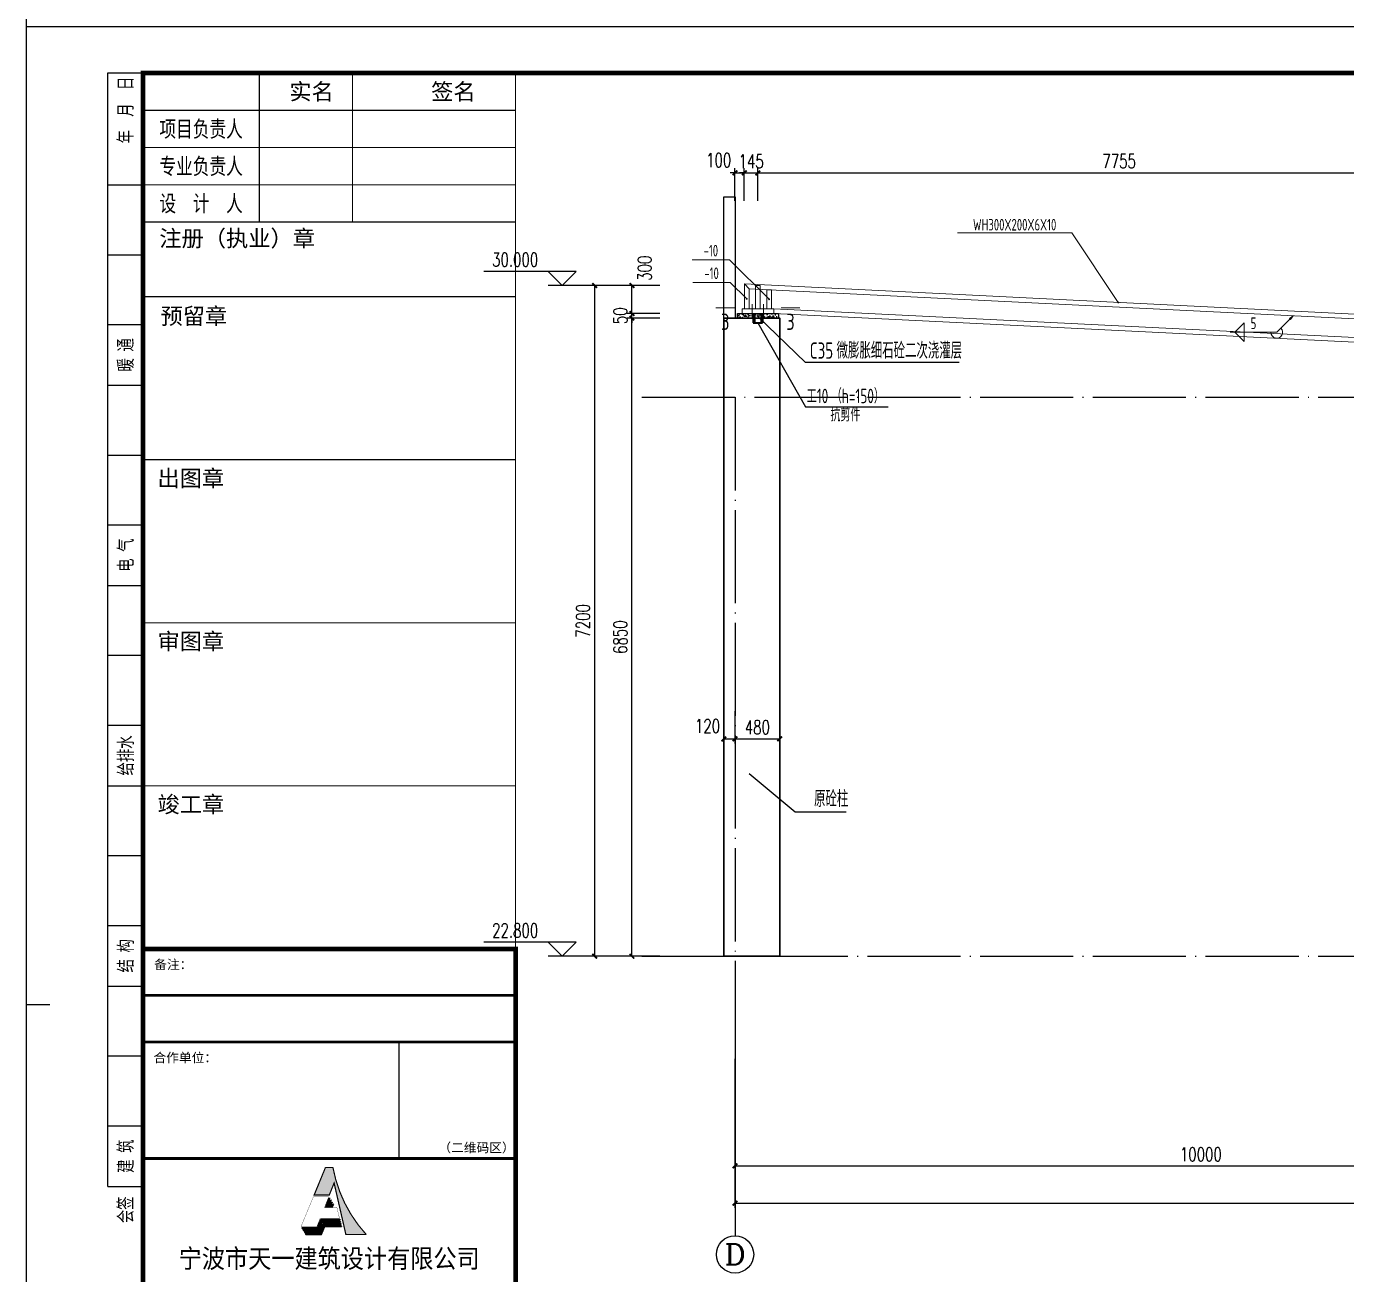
# Model space of a CAD drawing. Extents: x 712773 to 1022356, y -298958 to 209542.
# Drawn here: x 896206 to 910375, y -291354 to -277958 of the extents above; entities that cross this region are included whole.
import ezdxf
from ezdxf.enums import TextEntityAlignment as Align

# ---------------------------------------------------------------- set-up
doc = ezdxf.new("R2010")
doc.units = 0
doc.header["$LTSCALE"] = 500
doc.header["$MEASUREMENT"] = 0
doc.linetypes.add('DOTE', pattern=[2.42, 2, -0.2, 0.02, -0.2])
doc.layers.get('0').update_dxf_attribs({"linetype": 'CONTINUOUS'})
doc.layers.get('DEFPOINTS').update_dxf_attribs({"linetype": 'CONTINUOUS'})
for name, color, linetype, lineweight in [('0S-柱-线', 50, 'CONTINUOUS', 30), ('10', 7, 'CONTINUOUS', 18), ('114', 2, 'CONTINUOUS', 18), ('116', 1, 'CONTINUOUS', 35), ('14', 2, 'CONTINUOUS', 20), ('字符串标注', 9, 'CONTINUOUS', 18), ('柱子', 3, 'CONTINUOUS', 20), ('焊缝标注', 9, 'CONTINUOUS', 18), ('钢板标注', 9, 'CONTINUOUS', 18)]:
    doc.layers.add(name, color=color, linetype=linetype, lineweight=lineweight)
for name, color, linetype in [('AXIS', 3, 'CONTINUOUS'), ('AXIS_TEXT', 7, 'CONTINUOUS'), ('DIM_ELEV', 3, 'CONTINUOUS'), ('DIM_LEAD', 3, 'CONTINUOUS'), ('DOTE', 1, 'DOTE'), ('PUB_DIM', 3, 'CONTINUOUS'), ('PUB_TEXT', 7, 'CONTINUOUS'), ('T-TK', 157, 'CONTINUOUS'), ('图层1', 165, 'CONTINUOUS'), ('照明平面标注层', 111, 'CONTINUOUS'), ('钢架', 7, 'CONTINUOUS')]:
    doc.layers.add(name, color=color, linetype=linetype)
doc.styles.add('_TCH_AXIS', font='COMPLEX', dxfattribs={"bigfont": 'GBCBIG'})
doc.styles.add('_TCH_DIM', font='SIMPLEX', dxfattribs={"bigfont": 'GBCBIG'})
doc.styles.add('_TCH_DIM_T3', font='SIMPLEX', dxfattribs={"width": 0.705882, "bigfont": 'GBCBIG'})
doc.styles.add('FromPkpm', font='Pkpmeng', dxfattribs={"width": 0.7, "bigfont": 'Pkpmchn'})
doc.styles.add('TK1-TY', font='simhei.ttf')
doc.styles.add('TK2-TY', font='', dxfattribs={"width": 0.8})
doc.styles.add('TSSD_Rein', font='tssdeng.shx', dxfattribs={"width": 0.7, "bigfont": 'hztxt.shx'})
doc.styles.add('图框JND-宋体', font='')
doc.styles.get('TK2-TY').set_extended_font_data('NSimSun')
doc.styles.get('图框JND-宋体').set_extended_font_data('SimSun')
doc.dimstyles.new('_TCH_ARCH&&50', dxfattribs={"dimtxt": 148.75, "dimasz": 50, "dimexe": 50, "dimexo": 100, "dimgap": 50, "dimtad": 1, "dimdec": 0, "dimzin": 0, "dimdsep": 46, "dimtxsty": '_TCH_DIM_T3', "dimblk": 'ARCHTICK', "dimcen": 0.09, "dimclrt": 7, "dimazin": 2, "dimtfac": 1, "dimtdec": 0, "dimtix": 1, "dimtmove": 2, "dimatfit": 3, "dimfxl": 0, "dimtolj": 1, "dimtzin": 0, "dimarcsym": 0})

# ---------------------------------------------------------------- blocks, each defined once
blk = doc.blocks.new('srgheberggb')
at = {"layer": 'T-TK'}
blk.add_hatch(color=252, dxfattribs=at).paths.add_polyline_path([(66108, -66893), (66366, -68022), (66772, -68022, -0.138403), (66072, -66604), (65926, -66604), (65692, -67175), (65995, -67175)])
h = blk.add_hatch(color=252, dxfattribs=at)
h.paths.add_polyline_path([(65831, -67728), (65818, -67705), (65748, -67881), (65761, -67904)])
h.paths.add_polyline_path([(65855, -67770), (65842, -67747), (65772, -67923), (65785, -67946)])
h.paths.add_polyline_path([(65799, -67970), (65812, -67992), (65882, -67817), (65869, -67794)])
h.paths.add_polyline_path([(65906, -67858), (65893, -67836), (65823, -68011), (65836, -68034)])
h.paths.add_polyline_path([(66091, -67397), (66077, -67374), (66045, -67455), (66067, -67455)])
h.paths.add_polyline_path([(66066, -67355), (66053, -67332), (66004, -67455), (66026, -67455)])
h.paths.add_polyline_path([(66039, -67308), (66026, -67285), (65958, -67455), (65981, -67455)])
h.paths.add_polyline_path([(65917, -67455), (65940, -67455), (66015, -67267), (66002, -67244)])
for p, q in [((59500, -84100), (59500, -42100)), ((59500, -42100), (118900, -42100)), ((61250, -67000), (61250, -43100)), ((61250, -43100), (62000, -43100)), ((61250, -45500), (62000, -45500)), ((61250, -47000), (62000, -47000)), ((61250, -48500), (62000, -48500)), ((61250, -49800), (62000, -49800)), ((61250, -51300), (62000, -51300)), ((61250, -52800), (62000, -52800)), ((61250, -54100), (62000, -54100)), ((61250, -54100), (62000, -54100)), ((61250, -55600), (62000, -55600)), ((61250, -57100), (62000, -57100)), ((61250, -58400), (62000, -58400)), ((61250, -58400), (62000, -58400)), ((61250, -59900), (62000, -59900)), ((61250, -61400), (62000, -61400)), ((61250, -62700), (62000, -62700)), ((60000, -63100), (59500, -63100)), ((61250, -64200), (62000, -64200)), ((61250, -65700), (62000, -65700)), ((61250, -67000), (62000, -67000)), ((65818, -67705), (66225, -67705)), ((65831, -67728), (66231, -67728)), ((66225, -67705), (66231, -67728)), ((65410, -67881), (65423, -67904)), ((65410, -67881), (65748, -67881)), ((65423, -67904), (65761, -67904)), ((65434, -67923), (65448, -67946)), ((65434, -67923), (65772, -67923)), ((65448, -67946), (65785, -67946)), ((65461, -67970), (65475, -67992)), ((65461, -67970), (65799, -67970)), ((65475, -67992), (65812, -67992)), ((65486, -68011), (65499, -68034)), ((65486, -68011), (65823, -68011)), ((65842, -67747), (66235, -67747)), ((65855, -67770), (66241, -67770)), ((65869, -67794), (66247, -67794)), ((65882, -67817), (66252, -67817)), ((65893, -67836), (66257, -67836)), ((65906, -67858), (66262, -67858)), ((66235, -67747), (66241, -67770)), ((66247, -67794), (66252, -67817)), ((66257, -67836), (66262, -67858)), ((65499, -68034), (65836, -68034)), ((59500, -84100), (118900, -84100))]:
    blk.add_line(p, q, dxfattribs=at)
at = {"layer": 'T-TK', "color": 3}
for p, q in [((65917, -67455), (66002, -67244)), ((65940, -67455), (66015, -67267)), ((65958, -67455), (66026, -67285)), ((65981, -67455), (66039, -67308)), ((66002, -67244), (66015, -67267)), ((66004, -67455), (66053, -67332)), ((66026, -67285), (66039, -67308)), ((66026, -67455), (66066, -67355)), ((66045, -67455), (66077, -67374)), ((66053, -67332), (66066, -67355)), ((66067, -67455), (66091, -67397)), ((66077, -67374), (66091, -67397)), ((65748, -67881), (65818, -67705)), ((65761, -67904), (65831, -67728)), ((65818, -67705), (65831, -67728)), ((65748, -67881), (65761, -67904)), ((65772, -67923), (65842, -67747)), ((65772, -67923), (65785, -67946)), ((65785, -67946), (65855, -67770)), ((65799, -67970), (65869, -67794)), ((65799, -67970), (65812, -67992)), ((65812, -67992), (65882, -67817)), ((65823, -68011), (65893, -67836)), ((65823, -68011), (65836, -68034)), ((65836, -68034), (65906, -67858)), ((65842, -67747), (65855, -67770)), ((65869, -67794), (65882, -67817)), ((65893, -67836), (65906, -67858))]:
    blk.add_line(p, q, dxfattribs=at)
at = {"layer": 'T-TK'}
for points, const_width in [([(62000, -83100), (117900, -83100), (117900, -43100), (62000, -43100)], 100), ([(70000, -83100), (62000, -83100), (62000, -61901), (70000, -61901)], 100), ([(62000, -83100), (70000, -83100), (70000, -62900), (62000, -62900)], 60), ([(70000, -66400), (62000, -66400), (62000, -63900), (70000, -63900)], 60), ([(65397, -67859), (65660, -67222), (65989, -67222), (65896, -67455), (66165, -67455), (66220, -67683), (65805, -67683), (65735, -67859)], 5.66)]:
    blk.add_lwpolyline(points, close=True, dxfattribs=dict(at, const_width=const_width))
blk.add_lwpolyline([(67500, -63900), (70000, -63900), (70000, -66400), (67500, -66400)], close=True, dxfattribs=at)
at = {"layer": 'T-TK', "const_width": 22.5}
blk.add_lwpolyline([(65919, -66592), (66081, -66592, 0.141579), (66798, -68034), (66356, -68034), (66104, -66932), (66003, -67186), (65674, -67186), (65919, -66592)], format="xyb", dxfattribs=at)
at = {"layer": 'T-TK', "const_width": 5.66}
for points in [[(66081, -66592, 0.141579), (66798, -68034), (66356, -68034), (66104, -66932), (66003, -67186), (65674, -67186), (65919, -66592)], [(66072, -66604, 0.138403), (66772, -68022), (66366, -68022), (66108, -66893), (65995, -67175), (65692, -67175), (65926, -66604)]]:
    blk.add_lwpolyline(points, format="xyb", close=True, dxfattribs=at)
at = {"layer": '图层1', "linetype": 'Continuous'}
for p in [(68500, -43100), (62000, -63800)]:
    blk.add_line(p, (62000, -43100), dxfattribs=at)
at = {"layer": '图层1', "linetype": 'Continuous', "const_width": 25}
for points in [[(64500, -43100), (64500, -46300)], [(66500, -43100), (66500, -46300)], [(70000, -43100), (70000, -61901)], [(70000, -43900), (62000, -43900)], [(70000, -44700), (62000, -44700)], [(70000, -45500), (62000, -45500)], [(70000, -46300), (62000, -46300)], [(70000, -47901), (62000, -47901)], [(70000, -51401), (62000, -51401)], [(70000, -54901), (62000, -54901)], [(70000, -58401), (62000, -58401)], [(68500, -61901), (62000, -61901)]]:
    blk.add_lwpolyline(points, dxfattribs=at)
at = {"layer": 'T-TK', "style": 'TK2-TY', "width": 0.7}
blk.add_text('年  月  日', height=300, rotation=90, dxfattribs=at).set_placement((61773, -44612))
for s, p in [('暖 通', (61626, -49150)), ('电 气', (61627, -53450)), ('给排水', (61629, -57750)), ('结 构', (61629, -62050)), ('建 筑', (61628, -66350)), ('会签', (61625, -67502))]:
    blk.add_text(s, height=300, rotation=90, dxfattribs=at).set_placement(p, align=Align.MIDDLE_CENTER)
at = {"layer": 'T-TK', "style": 'TK1-TY'}
for s, p in [('备注：', (62244, -62336)), ('合作单位：', (62228, -64336)), ('合作单位：', (62228, -64336)), ('（二维码区）', (68344, -66267))]:
    blk.add_text(s, height=200, dxfattribs=at).set_placement(p)
at = {"layer": 'T-TK', "style": 'TK1-TY', "width": 0.9}
blk.add_text('宁波市天一建筑设计有限公司', height=405, dxfattribs=at).set_placement((66000, -68547), align=Align.MIDDLE_CENTER)
at = {"layer": '图层1', "style": '图框JND-宋体'}
for s, p in [('实名', (65621, -43500)), ('签名', (68665, -43500))]:
    blk.add_text(s, height=350, dxfattribs=at).set_placement(p, align=Align.MIDDLE_CENTER)
at = {"layer": '图层1', "style": '图框JND-宋体', "width": 0.75}
for s, p in [('项目负责人', (63250, -44300)), ('专业负责人', (63250, -45100)), ('设  计  人', (63250, -45900))]:
    blk.add_text(s, height=350, dxfattribs=at).set_placement(p, align=Align.MIDDLE_CENTER)
at = {"layer": '图层1', "style": '图框JND-宋体'}
for s, p in [('注册（执业）章', (62353, -46474)), ('预留章', (62379, -48144)), ('出图章', (62314, -51625)), ('审图章', (62314, -55125)), ('竣工章', (62314, -58625))]:
    blk.add_text(s, height=350, dxfattribs=at).set_placement(p, align=Align.TOP_LEFT)
blk = doc.blocks.new('_ArchTick')
at = {"color": 0, "linetype": 'ByBlock', "const_width": 0.4}
blk.add_lwpolyline([(-0.5, -0.5), (0.5, 0.5)], dxfattribs=at)
blk = doc.blocks.new('*D672')
at = {"layer": 'AXIS', "color": 0, "lineweight": -2, "transparency": 16777216}
for p, q in [((903811, -289038), (903811, -290638)), ((920811, -289038), (920811, -290638)), ((903811, -290588), (920811, -290588))]:
    blk.add_line(p, q, dxfattribs=at)
at = {"layer": 'DEFPOINTS', "color": 0, "transparency": 16777216}
for p in [(903811, -288938), (920811, -288938), (920811, -290588)]:
    blk.add_point(p, dxfattribs=at)
at = {"layer": 'AXIS', "color": 0, "lineweight": -2, "transparency": 16777216, "xscale": 50, "yscale": 50, "zscale": 50, "rotation": 180}
blk.add_blockref('_ArchTick', (903811, -290588), dxfattribs=at)
at = {"layer": 'AXIS', "color": 0, "lineweight": -2, "transparency": 16777216, "xscale": 50, "yscale": 50, "zscale": 50}
blk.add_blockref('_ArchTick', (920811, -290588), dxfattribs=at)
at = {"layer": 'AXIS', "color": 7, "transparency": 16777216, "insert": (912311, -290464), "char_height": 148.8, "attachment_point": 5, "style": '_TCH_DIM_T3'}
blk.add_mtext('\\A1;17000', dxfattribs=at)
blk = doc.blocks.new('*D673')
at = {"layer": 'AXIS', "color": 0, "lineweight": -2, "transparency": 16777216}
for p, q in [((903811, -289038), (903811, -290238)), ((913811, -289038), (913811, -290238)), ((903811, -290188), (913811, -290188))]:
    blk.add_line(p, q, dxfattribs=at)
at = {"layer": 'DEFPOINTS', "color": 0, "transparency": 16777216}
for p in [(903811, -288938), (913811, -288938), (913811, -290188)]:
    blk.add_point(p, dxfattribs=at)
at = {"layer": 'AXIS', "color": 0, "lineweight": -2, "transparency": 16777216, "xscale": 50, "yscale": 50, "zscale": 50, "rotation": 180}
blk.add_blockref('_ArchTick', (903811, -290188), dxfattribs=at)
at = {"layer": 'AXIS', "color": 0, "lineweight": -2, "transparency": 16777216, "xscale": 50, "yscale": 50, "zscale": 50}
blk.add_blockref('_ArchTick', (913811, -290188), dxfattribs=at)
at = {"layer": 'AXIS', "color": 7, "transparency": 16777216, "insert": (908811, -290064), "char_height": 148.8, "attachment_point": 5, "style": '_TCH_DIM_T3'}
blk.add_mtext('\\A1;10000', dxfattribs=at)
blk = doc.blocks.new('*D684')
at = {"layer": 'DEFPOINTS', "color": 0, "transparency": 16777216}
for p in [(902705, -281088), (903105, -281088), (903105, -287938)]:
    blk.add_point(p, dxfattribs=at)
at = {"layer": 'PUB_DIM', "color": 0, "lineweight": -2, "transparency": 16777216}
for p, q in [((903005, -281088), (902655, -281088)), ((902705, -287938), (902705, -281088)), ((903005, -287938), (902655, -287938))]:
    blk.add_line(p, q, dxfattribs=at)
at = {"layer": 'PUB_DIM', "color": 0, "lineweight": -2, "transparency": 16777216, "xscale": 50, "yscale": 50, "zscale": 50}
for p, rotation in [((902705, -281088), 90), ((902705, -287938), 270)]:
    blk.add_blockref('_ArchTick', p, dxfattribs=dict(at, rotation=rotation))
at = {"layer": 'PUB_DIM', "color": 7, "transparency": 16777216, "insert": (902580, -284513), "char_height": 148.8, "attachment_point": 5, "rotation": 90, "style": '_TCH_DIM_T3'}
blk.add_mtext('\\A1;6850', dxfattribs=at)
blk = doc.blocks.new('*D685')
at = {"layer": 'DEFPOINTS', "color": 0, "transparency": 16777216}
for p in [(902705, -281038), (903105, -281038), (903105, -281088)]:
    blk.add_point(p, dxfattribs=at)
at = {"layer": 'PUB_DIM', "color": 0, "lineweight": -2, "transparency": 16777216}
for p, q in [((903005, -281038), (902655, -281038)), ((903005, -281088), (902655, -281088)), ((902705, -281038), (902705, -280988)), ((902705, -281088), (902705, -281038)), ((902705, -281088), (902705, -281138))]:
    blk.add_line(p, q, dxfattribs=at)
at = {"layer": 'PUB_DIM', "color": 0, "lineweight": -2, "transparency": 16777216, "xscale": 50, "yscale": 50, "zscale": 50}
for p, rotation in [((902705, -281038), 270), ((902705, -281088), 90)]:
    blk.add_blockref('_ArchTick', p, dxfattribs=dict(at, rotation=rotation))
at = {"layer": 'PUB_DIM', "color": 7, "transparency": 16777216, "insert": (902580, -281063), "char_height": 148.8, "attachment_point": 5, "rotation": 90, "style": '_TCH_DIM_T3'}
blk.add_mtext('\\A1;50', dxfattribs=at)
blk = doc.blocks.new('*D686')
at = {"layer": 'DEFPOINTS', "color": 0, "transparency": 16777216}
for p in [(902705, -280738), (903105, -280738), (903105, -281038)]:
    blk.add_point(p, dxfattribs=at)
at = {"layer": 'PUB_DIM', "color": 0, "lineweight": -2, "transparency": 16777216}
for p, q in [((903005, -280738), (902655, -280738)), ((902705, -281038), (902705, -280738)), ((903005, -281038), (902655, -281038))]:
    blk.add_line(p, q, dxfattribs=at)
at = {"layer": 'PUB_DIM', "color": 0, "lineweight": -2, "transparency": 16777216, "xscale": 50, "yscale": 50, "zscale": 50}
for p, rotation in [((902705, -280738), 90), ((902705, -281038), 270)]:
    blk.add_blockref('_ArchTick', p, dxfattribs=dict(at, rotation=rotation))
at = {"layer": 'PUB_DIM', "color": 7, "transparency": 16777216, "insert": (902842, -280553), "char_height": 148.8, "attachment_point": 5, "rotation": 90, "style": '_TCH_DIM_T3'}
blk.add_mtext('\\A1;300', dxfattribs=at)
blk = doc.blocks.new('*D687')
at = {"layer": 'DEFPOINTS', "color": 0, "transparency": 16777216}
for p in [(902305, -280738), (903105, -280738), (903105, -287938)]:
    blk.add_point(p, dxfattribs=at)
at = {"layer": 'PUB_DIM', "color": 0, "lineweight": -2, "transparency": 16777216}
for p, q in [((903005, -280738), (902255, -280738)), ((902305, -287938), (902305, -280738)), ((903005, -287938), (902255, -287938))]:
    blk.add_line(p, q, dxfattribs=at)
at = {"layer": 'PUB_DIM', "color": 0, "lineweight": -2, "transparency": 16777216, "xscale": 50, "yscale": 50, "zscale": 50}
for p, rotation in [((902305, -280738), 90), ((902305, -287938), 270)]:
    blk.add_blockref('_ArchTick', p, dxfattribs=dict(at, rotation=rotation))
at = {"layer": 'PUB_DIM', "color": 7, "transparency": 16777216, "insert": (902180, -284338), "char_height": 148.8, "attachment_point": 5, "rotation": 90, "style": '_TCH_DIM_T3'}
blk.add_mtext('\\A1;7200', dxfattribs=at)
blk = doc.blocks.new('*D692')
at = {"layer": 'DEFPOINTS', "color": 0, "transparency": 16777216}
for p in [(911812, -279528), (904056, -279930), (911812, -279928)]:
    blk.add_point(p, dxfattribs=at)
at = {"layer": 'PUB_DIM', "color": 0, "lineweight": -2, "transparency": 16777216}
for p, q in [((904056, -279830), (904056, -279480)), ((904056, -279530), (911812, -279528)), ((911812, -279828), (911812, -279478))]:
    blk.add_line(p, q, dxfattribs=at)
at = {"layer": 'PUB_DIM', "color": 0, "lineweight": -2, "transparency": 16777216, "xscale": 50, "yscale": 50, "zscale": 50}
for p, rotation in [((904056, -279530), 180.0134182150972), ((911812, -279528), 0.01341821509718866)]:
    blk.add_blockref('_ArchTick', p, dxfattribs=dict(at, rotation=rotation))
at = {"layer": 'PUB_DIM', "color": 7, "transparency": 16777216, "insert": (907934, -279405), "char_height": 148.8, "attachment_point": 5, "rotation": 0.0134, "style": '_TCH_DIM_T3'}
blk.add_mtext('\\A1;7755', dxfattribs=at)
blk = doc.blocks.new('*D693')
at = {"layer": 'DEFPOINTS', "color": 0, "transparency": 16777216}
for p in [(904056, -279530), (903911, -279930), (904056, -279930)]:
    blk.add_point(p, dxfattribs=at)
at = {"layer": 'PUB_DIM', "color": 0, "lineweight": -2, "transparency": 16777216}
for p, q in [((903911, -279530), (903861, -279530)), ((903911, -279830), (903911, -279480)), ((903911, -279530), (904056, -279530)), ((904056, -279830), (904056, -279480)), ((904056, -279530), (904106, -279530))]:
    blk.add_line(p, q, dxfattribs=at)
at = {"layer": 'PUB_DIM', "color": 0, "lineweight": -2, "transparency": 16777216, "xscale": 50, "yscale": 50, "zscale": 50}
for p, rotation in [((903911, -279530), 0.01341821509200258), ((904056, -279530), 180.013418215092)]:
    blk.add_blockref('_ArchTick', p, dxfattribs=dict(at, rotation=rotation))
at = {"layer": 'PUB_DIM', "color": 7, "transparency": 16777216, "insert": (903984, -279406), "char_height": 148.8, "attachment_point": 5, "rotation": 0.0134, "style": '_TCH_DIM_T3'}
blk.add_mtext('\\A1;145', dxfattribs=at)
blk = doc.blocks.new('*D694')
at = {"layer": 'DEFPOINTS', "color": 0, "transparency": 16777216}
for p in [(903911, -279530), (903811, -279930), (903911, -279930)]:
    blk.add_point(p, dxfattribs=at)
at = {"layer": 'PUB_DIM', "color": 0, "lineweight": -2, "transparency": 16777216}
for p, q in [((903811, -279530), (903761, -279530)), ((903811, -279830), (903811, -279480)), ((903811, -279530), (903911, -279530)), ((903911, -279830), (903911, -279480)), ((903911, -279530), (903961, -279530))]:
    blk.add_line(p, q, dxfattribs=at)
at = {"layer": 'PUB_DIM', "color": 0, "lineweight": -2, "transparency": 16777216, "xscale": 50, "yscale": 50, "zscale": 50}
for p, rotation in [((903811, -279530), 0.01341821510727037), ((903911, -279530), 180.0134182151073)]:
    blk.add_blockref('_ArchTick', p, dxfattribs=dict(at, rotation=rotation))
at = {"layer": 'PUB_DIM', "color": 7, "transparency": 16777216, "insert": (903636, -279393), "char_height": 148.8, "attachment_point": 5, "rotation": 0.0134, "style": '_TCH_DIM_T3'}
blk.add_mtext('\\A1;100', dxfattribs=at)
blk = doc.blocks.new('*D707')
at = {"layer": 'DEFPOINTS', "color": 0, "transparency": 16777216}
for p in [(903691, -285206), (903811, -285206), (903811, -285605)]:
    blk.add_point(p, dxfattribs=at)
at = {"layer": 'PUB_DIM', "color": 0, "lineweight": -2, "transparency": 16777216}
for p, q in [((903691, -285306), (903691, -285655)), ((903811, -285306), (903811, -285655)), ((903691, -285605), (903811, -285605))]:
    blk.add_line(p, q, dxfattribs=at)
at = {"layer": 'PUB_DIM', "color": 0, "lineweight": -2, "transparency": 16777216, "xscale": 50, "yscale": 50, "zscale": 50, "rotation": 180}
blk.add_blockref('_ArchTick', (903691, -285605), dxfattribs=at)
at = {"layer": 'PUB_DIM', "color": 0, "lineweight": -2, "transparency": 16777216, "xscale": 50, "yscale": 50, "zscale": 50}
blk.add_blockref('_ArchTick', (903811, -285605), dxfattribs=at)
at = {"layer": 'PUB_DIM', "color": 7, "transparency": 16777216, "insert": (903516, -285467), "char_height": 148.8, "attachment_point": 5, "style": '_TCH_DIM_T3'}
blk.add_mtext('\\A1;120', dxfattribs=at)
blk = doc.blocks.new('*D708')
at = {"layer": 'DEFPOINTS', "color": 0, "transparency": 16777216}
for p in [(903811, -285206), (904291, -285206), (904291, -285605)]:
    blk.add_point(p, dxfattribs=at)
at = {"layer": 'PUB_DIM', "color": 0, "lineweight": -2, "transparency": 16777216}
for p, q in [((903811, -285306), (903811, -285655)), ((904291, -285306), (904291, -285655)), ((903811, -285605), (904291, -285605))]:
    blk.add_line(p, q, dxfattribs=at)
at = {"layer": 'PUB_DIM', "color": 0, "lineweight": -2, "transparency": 16777216, "xscale": 50, "yscale": 50, "zscale": 50, "rotation": 180}
blk.add_blockref('_ArchTick', (903811, -285605), dxfattribs=at)
at = {"layer": 'PUB_DIM', "color": 0, "lineweight": -2, "transparency": 16777216, "xscale": 50, "yscale": 50, "zscale": 50}
blk.add_blockref('_ArchTick', (904291, -285605), dxfattribs=at)
at = {"layer": 'PUB_DIM', "color": 7, "transparency": 16777216, "insert": (904051, -285480), "char_height": 148.8, "attachment_point": 5, "style": '_TCH_DIM_T3'}
blk.add_mtext('\\A1;480', dxfattribs=at)

msp = doc.modelspace()

# ---------------------------------------------------------------- hatches: boundary and pattern name
h = msp.add_hatch()
h.set_pattern_fill('混凝土', color=256, scale=10)
h.set_pattern_definition([(50, (-168292.585, 24004.44), (71.7260183, -6.2752135), [7.5, -82.5]), (355, (-168292.585, 24004.44), (-13.8751334, 75.2192134), [6, -66]), (100.4514, (-168286.61, 24003.915), (57.850938, 68.943954), [6.374019, -70.114211]), (46.1842, (-168292.585, 24024.44), (106.724105, -16.5519014), [11.25, -123.75]), (96.6356, (-168283.69, 24023.06), (93.466271, 97.411787), [9.561029, -105.1713]), (351.1842, (-168292.59, 24024.44), (93.466195, 97.41186), [9, -99]), (21, (-168282.585, 24019.44), (59.6907052, -40.261889), [7.5, -82.5]), (326, (-168282.585, 24019.44), (24.331533, 72.5150045), [6, -66]), (71.4514, (-168277.61, 24016.08), (84.022263, 32.2530497), [6.374019, -70.114211]), (37.5, (-168292.585, 24004.438), (1.21598553, 33.2893854), [0, -65.2, 0, -67, 0, -66.25]), (7.5, (-168292.585, 24004.438), (26.3069537, 39.4411712), [0, -38.2, 0, -63.7, 0, -25.25]), (327.5, (-168314.885, 24004.438), (53.3822436, -2.2554872), [0, -25, 0, -78, 0, -103.5]), (317.5, (-168324.885, 24004.44), (58.318617, 10.0104982), [0, -32.5, 0, -51.8, 0, -73.5])])
h.paths.add_polyline_path([(903836.5, -281038.1), (904276.5, -281038.1), (904276.5, -281088.1), (903836.5, -281088.1)])
at = {"layer": '字符串标注'}
h = msp.add_hatch(color=256, dxfattribs=at)
edge = h.paths.add_edge_path()
edge.add_arc((907925, -280921.1), 5, 0, 360)
at = {"layer": '焊缝标注', "transparency": 33554687}
msp.add_hatch(color=256, dxfattribs=at).paths.add_polyline_path([(909802.3, -281063.6), (909772.3, -281104.4), (909761.7, -281093.8)])
at = {"layer": '钢板标注'}
h = msp.add_hatch(color=256, dxfattribs=at)
edge = h.paths.add_edge_path()
edge.add_arc((903936.5, -280881.3), 5, 0, 360)
h = msp.add_hatch(color=256, dxfattribs=at)
edge = h.paths.add_edge_path()
edge.add_arc((904176.5, -280886.1), 5, 0, 360)

# ---------------------------------------------------------------- linework, layer by layer
at = {"layer": '0S-柱-线'}
msp.add_lwpolyline([(903691.5, -287938.1), (904291.5, -287938.1), (904291.5, -281088.1), (903691.5, -281088.1)], close=True, dxfattribs=at)
at = {"layer": '10', "ltscale": 100}
for p, q in [((903606.5, -280978.1), (903806.5, -280978.1)), ((904506.5, -280978.1), (904306.5, -280978.1))]:
    msp.add_line(p, q, dxfattribs=at)
at = {"layer": '114', "color": 2, "lineweight": 20, "ltscale": 100}
for p, q in [((903996.5, -280938.1), (903996.5, -281088.1)), ((904116.5, -280938.1), (904116.5, -281088.1))]:
    msp.add_line(p, q, dxfattribs=at)
at = {"layer": '114', "color": 1, "ltscale": 100, "const_width": 7}
for points in [[(903996.5, -280988.1), (903996.5, -281038.1)], [(904116.5, -280988.1), (904116.5, -281038.1)]]:
    msp.add_lwpolyline(points, dxfattribs=at)
at = {"layer": '116', "ltscale": 100}
for p, q in [((904006.5, -281038.1), (904006.5, -281138.1)), ((904021.5, -281038.1), (904021.5, -281138.1)), ((904091.5, -281038.1), (904091.5, -281138.1)), ((904106.5, -281038.1), (904106.5, -281138.1)), ((904006.5, -281138.1), (904106.5, -281138.1))]:
    msp.add_line(p, q, dxfattribs=at)
at = {"layer": '14', "ltscale": 100}
for p, q in [((903911.5, -280722), (903961.5, -280774.6)), ((903911.5, -280988.1), (903911.5, -280722)), ((903961.5, -280774.6), (903961.5, -280988.1)), ((903886.5, -281038.1), (903886.5, -280988.1)), ((903886.5, -280988.1), (904226.5, -280988.1)), ((904226.5, -281038.1), (903886.5, -281038.1)), ((903961.5, -280988.1), (903911.5, -280988.1)), ((904226.5, -280988.1), (904226.5, -281038.1))]:
    msp.add_line(p, q, dxfattribs=at)
at = {"layer": '14', "color": 2, "ltscale": 100}
for p, q in [((904031.5, -280738.1), (904081.5, -280738.1)), ((904031.5, -280988.1), (904031.5, -280738.1)), ((904081.5, -280738.1), (904081.5, -280988.1)), ((904151.5, -280784.1), (904151.5, -280988.1)), ((904201.5, -280786.6), (904151.5, -280784.1)), ((904201.5, -280988.1), (904201.5, -280786.6)), ((904081.5, -280988.1), (904031.5, -280988.1)), ((904151.5, -280988.1), (904201.5, -280988.1))]:
    msp.add_line(p, q, dxfattribs=at)
at = {"layer": 'AXIS'}
msp.add_line((903811.5, -288938.1), (903811.5, -290938.1), dxfattribs=at)
msp.add_circle((903811.5, -291138.1), 200, dxfattribs=at)
at = {"layer": 'DIM_ELEV'}
for p, q in [((902104.6, -280588.2), (901115.1, -280588.2)), ((901954.6, -280738.2), (901804.6, -280588.2)), ((901954.6, -280738.2), (902104.6, -280588.2)), ((902304.6, -280738.2), (901804.6, -280738.2)), ((902104.6, -287788.1), (901115.1, -287788.1)), ((901954.6, -287938.1), (901804.6, -287788.1)), ((901954.6, -287938.1), (902104.6, -287788.1)), ((902304.6, -287938.1), (901804.6, -287938.1))]:
    msp.add_line(p, q, dxfattribs=at)
at = {"layer": 'DIM_LEAD'}
for p, q in [((903964.9, -285975.6), (904458.6, -286387.5)), ((904458.6, -286387.5), (905005.1, -286387.5))]:
    msp.add_line(p, q, dxfattribs=at)
at = {"layer": 'DOTE'}
for p, q in [((902811.5, -281938.1), (922527.1, -281938.1)), ((903811.5, -281938.1), (903811.5, -288938.1)), ((902811.5, -287938.1), (922527.1, -287938.1))]:
    msp.add_line(p, q, dxfattribs=at)
at = {"layer": 'PUB_DIM'}
for points in [[(906216.7, -281563.9), (904566.8, -281563.9), (904056.5, -281071)], [(904056.5, -281138.1), (904566.8, -282041.3), (905455.2, -282041.3)]]:
    msp.add_lwpolyline(points, dxfattribs=at)
at = {"layer": '字符串标注', "ltscale": 100}
for p, q in [((907424.9, -280173.6), (906199.9, -280173.6)), ((907925, -280921.1), (907424.9, -280173.6))]:
    msp.add_line(p, q, dxfattribs=at)
msp.add_circle((907925, -280921.1), 5, dxfattribs=at)
at = {"layer": '柱子', "ltscale": 100}
for p, q in [((911761.9, -281111.4), (903911.5, -280722)), ((911759.4, -281161.3), (903961.5, -280774.6)), ((911749.4, -281361.1), (904226.5, -280988.1)), ((911746.9, -281411), (904226.5, -281038.2))]:
    msp.add_line(p, q, dxfattribs=at)
at = {"layer": '焊缝标注', "lineweight": 18, "ltscale": 100}
msp.add_line((909802.3, -281063.6), (909626, -281240.9), dxfattribs=at)
at = {"layer": '焊缝标注', "linetype": 'Continuous'}
for p, q in [((909761.7, -281093.8), (909802.3, -281063.6)), ((909772.3, -281104.4), (909761.7, -281093.8)), ((909802.3, -281063.6), (909772.3, -281104.4))]:
    msp.add_line(p, q, dxfattribs=at)
at = {"layer": '焊缝标注', "ltscale": 100}
for p, q in [((909626, -281240.9), (909126, -281240.9)), ((909276, -281140.9), (909176, -281240.9)), ((909276, -281340.9), (909176, -281240.9)), ((909276, -281240.9), (909276, -281140.9)), ((909276, -281240.9), (909276, -281340.9))]:
    msp.add_line(p, q, dxfattribs=at)
msp.add_arc((909626, -281240.9), 62.5, 180, 45.15968, dxfattribs=at)
at = {"layer": '钢板标注', "ltscale": 100}
for p, q in [((903752, -280462), (903352, -280462)), ((904176.5, -280886.1), (903752, -280462)), ((903759.6, -280704.6), (903359.6, -280704.6)), ((903936.5, -280881.3), (903759.6, -280704.6))]:
    msp.add_line(p, q, dxfattribs=at)
for centre in [(903936.5, -280881.3), (904176.5, -280886.1)]:
    msp.add_circle(centre, 5, dxfattribs=at)
at = {"layer": '钢架'}
for points in [[(903691.5, -279788.1), (903811.5, -279788.1), (903811.5, -281088.1), (903691.5, -281088.1)], [(903836.5, -281038.1), (904276.5, -281038.1), (904276.5, -281088.1), (903836.5, -281088.1)]]:
    msp.add_lwpolyline(points, close=True, dxfattribs=at)

# ---------------------------------------------------------------- block references
at = {"layer": '照明平面标注层', "xscale": 0.5, "yscale": 0.5, "zscale": 0.5}
for p in [(866455.8, -235907.7), (866455.8, -256907.8)]:
    msp.add_blockref('srgheberggb', p, dxfattribs=at)

# ---------------------------------------------------------------- texts
at = {"layer": '10', "style": 'FromPkpm', "width": 0.77}
for p in [(903706.5, -281128.1), (904406.5, -281128.1)]:
    msp.add_text('3', height=175, dxfattribs=at).set_placement(p, align=Align.MIDDLE_CENTER)
at = {"layer": 'AXIS_TEXT', "style": '_TCH_AXIS', "width": 1.544118}
msp.add_text('D', height=226.3, dxfattribs=at).set_placement((903698.3, -291251.2), (903924.6, -291251.2), align=Align.FIT)
at = {"layer": 'PUB_TEXT'}
for s, height, style, width, p in [('30.000', 148.75, '_TCH_DIM', 0.705882, (901204.1, -280535.7)), ('C35', 175, 'TSSD_Rein', 0.7, (904613.9, -281524.5)), ('微膨胀细石砼二次浇灌层', 175, 'TSSD_Rein', 0.7, (904901.3, -281524.5)), ('（', 155.5, 'TSSD_Rein', 0.7, (904847.8, -282002.1)), ('h=150）', 155.52, 'TSSD_Rein', 0.7, (904956.6, -282002.1)), ('工', 155.5, 'TSSD_Rein', 0.7, (904580.1, -282002.1)), ('10', 155.52, 'TSSD_Rein', 0.7, (904689, -282002.1)), ('原砼柱', 175, 'TSSD_Rein', 0.7, (904659.8, -286335)), ('22.800', 148.75, '_TCH_DIM', 0.705882, (901204.1, -287735.6))]:
    msp.add_text(s, height=height, dxfattribs=dict(at, style=style, width=width)).set_placement(p)
at = {"layer": 'PUB_TEXT', "style": '_TCH_DIM'}
msp.add_text('抗剪件', height=142.86, dxfattribs=at).set_placement((904835.7, -282196.7))
at = {"layer": '字符串标注', "style": 'FromPkpm', "width": 0.7}
msp.add_text('WH300X200X6X10', height=125, dxfattribs=at).set_placement((906812.4, -280148.6), align=Align.CENTER)
at = {"layer": '焊缝标注', "style": 'FromPkpm', "width": 0.7}
msp.add_text('5', height=125, dxfattribs=at).set_placement((909376, -281205.9), align=Align.CENTER)
at = {"layer": '钢板标注', "style": 'FromPkpm', "width": 0.7}
for p in [(903552, -280427), (903559.6, -280669.6)]:
    msp.add_text('-10', height=125, dxfattribs=at).set_placement(p, align=Align.CENTER)

# ---------------------------------------------------------------- dimensions: what is measured, and where the dimension line sits
at = {"layer": 'AXIS'}
for p2, distance, picture, middle in [((920811.5, -288938.1), -1650, '*D672', (912311.5, -290463.7)), ((913811.5, -288938.1), -1250, '*D673', (908811.5, -290063.7))]:
    dim = msp.add_aligned_dim(p1=(903811.5, -288938.1), p2=p2, distance=distance, dimstyle='_TCH_ARCH&&50', dxfattribs=at)
    dim.commit()
    dim.dimension.update_dxf_attribs({"geometry": picture, "text_midpoint": middle})
at = {"layer": 'PUB_DIM'}
for base, p1, p2, angle, picture, middle in [((903911.4, -279530.2), (903811.5, -279930.3), (903911.5, -279930.2), 0.01342, '*D694', (903636.5, -279392.8)), ((902704.6, -280738.2), (903104.6, -281038), (903104.6, -280738.2), 90, '*D686', (902842.1, -280553.2)), ((903811.5, -285604.8), (903691.5, -285205.7), (903811.5, -285205.7), 0, '*D707', (903516.5, -285467.3))]:
    dim = msp.add_linear_dim(base=base, p1=p1, p2=p2, angle=angle, dimstyle='_TCH_ARCH&&50', dxfattribs=at)
    dim.commit()
    dim.dimension.update_dxf_attribs({"geometry": picture, "text_midpoint": middle, "dimtype": 129})
for p1, p2, distance, picture, middle in [((903911.5, -279930.2), (904056.5, -279930.2), 400, '*D693', (903983.8, -279405.8)), ((904056.5, -279930.2), (911811.8, -279928.4), 400, '*D692', (907934, -279404.9)), ((903104.6, -287938.1), (903104.6, -280738.2), 800, '*D687', (902180.2, -284338.2)), ((903104.6, -281088.1), (903104.6, -281038), 400, '*D685', (902580.2, -281063.1)), ((903104.6, -287938.1), (903104.6, -281088.1), 400, '*D684', (902580.2, -284513.1)), ((903811.5, -285205.7), (904291.5, -285205.7), -399.2, '*D708', (904051.5, -285480.4))]:
    dim = msp.add_aligned_dim(p1=p1, p2=p2, distance=distance, dimstyle='_TCH_ARCH&&50', dxfattribs=at)
    dim.commit()
    dim.dimension.update_dxf_attribs({"geometry": picture, "text_midpoint": middle})

doc.saveas('drawing.dxf')
